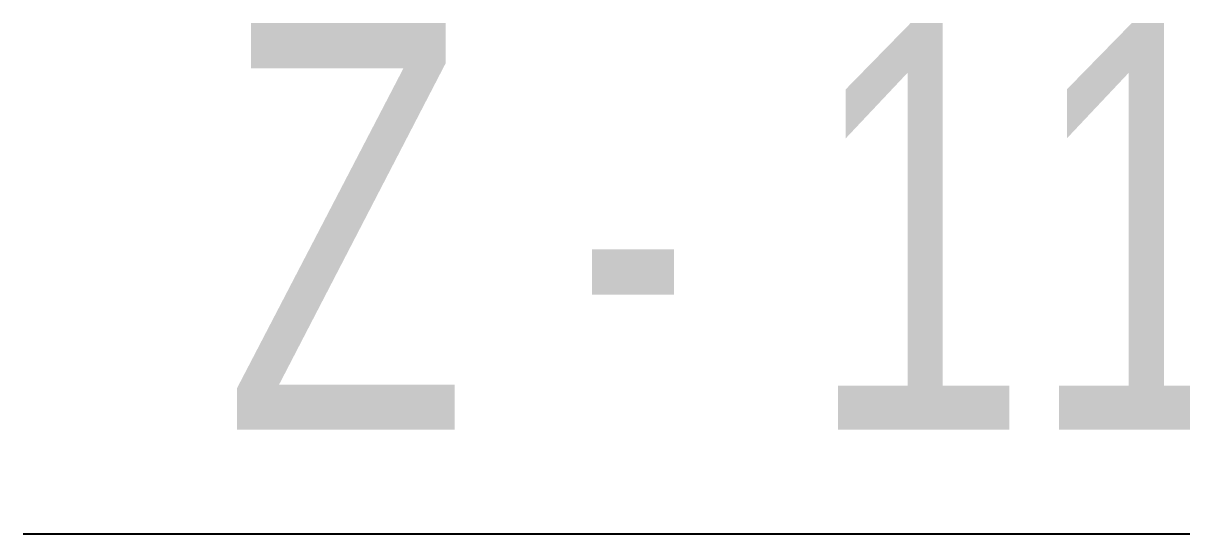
# Model space of a CAD drawing. Header units: inches. Extents: x 21 to 32698, y 13 to 3712.
# Drawn here: x 3391.13 to 3440.51, y 1391.15 to 1412.93 of the extents above; entities that cross this region are included whole.
import ezdxf
from ezdxf.enums import TextEntityAlignment as Align

# ---------------------------------------------------------------- set-up
doc = ezdxf.new("R2010")
doc.units = ezdxf.units.IN
doc.header["$MEASUREMENT"] = 0
doc.layers.add('Z_MİM_-KM-AREA-IDEN', color=8, linetype='Continuous', lineweight=25)
doc.styles.add('Arial_4', font='arial.ttf', dxfattribs={"height": 10})
doc.styles.add('MAH', font='arial.ttf', dxfattribs={"width": 0.8, "height": 17.5})

# ---------------------------------------------------------------- blocks, each defined once
blk = doc.blocks.new('*U121')
blk.add_line((0, 0), (192.449, 0))
at = {"color": 7, "style": 'MAH', "width": 0.6}
blk.add_text('-', height=17.067, dxfattribs=at).set_placement((25.995, 13.107), align=Align.MIDDLE_CENTER)
at = {"color": 7, "style": 'Arial_4', "width": 0.7}
for tag, p in [('K', (8.571, 13.107)), ('00', (33.429, 13.107)), ('MAHALADI', (72.415, 12.353))]:
    blk.add_attdef(tag, text='', height=17.333, dxfattribs=at).set_placement(p, align=Align.MIDDLE_LEFT)
blk.add_attdef('27.00', text='', height=13.333, dxfattribs=at).set_placement((133.252, -11.288), align=Align.MIDDLE_RIGHT)

msp = doc.modelspace()

# ---------------------------------------------------------------- block references
at = {"layer": 'Z_MİM_-KM-AREA-IDEN'}
ref = msp.add_blockref('*U121', (3391.127, 1391.153), dxfattribs=at)
ref.add_attrib('00', '11', dxfattribs={"layer": '0', "color": 7, "height": 17.3333, "style": 'Arial_4', "width": 0.7}).set_placement((3424.556, 1404.26), align=Align.MIDDLE_LEFT)
ref.add_attrib('K', 'Z', dxfattribs={"layer": '0', "color": 7, "height": 17.333, "style": 'Arial_4', "width": 0.7}).set_placement((3399.698, 1404.26), align=Align.MIDDLE_LEFT)

doc.saveas('drawing.dxf')
